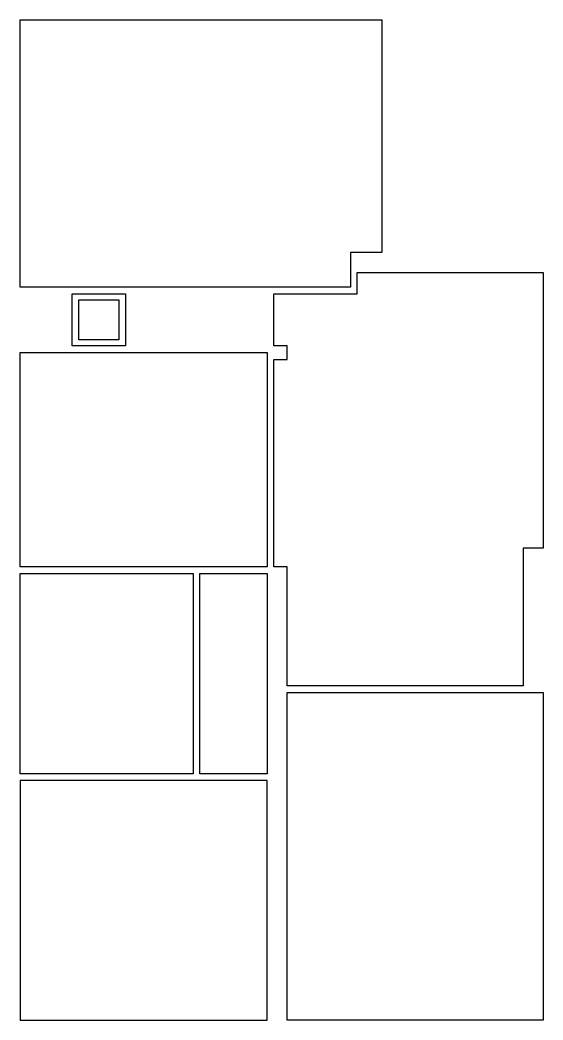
# Model space of a CAD drawing. Header units: metres. Extents: x 137.7 to 145.6, y 109.2 to 124.2.
import ezdxf

# ---------------------------------------------------------------- set-up
doc = ezdxf.new("R2010")
doc.units = ezdxf.units.M
doc.layers.add('AREE LEONARDO', color=5, linetype='Continuous')

msp = doc.modelspace()

# ---------------------------------------------------------------- linework, layer by layer
at = {"layer": 'AREE LEONARDO', "color": 3, "ltscale": 0.01}
for points in [[(137.723, 124.177), (143.141, 124.177), (143.141, 120.694), (142.671, 120.694), (142.671, 120.176), (137.723, 120.176)], [(137.723, 115.884), (140.313, 115.884), (140.313, 112.883), (137.723, 112.883)]]:
    msp.add_lwpolyline(points, close=True, dxfattribs=at)
at = {"layer": 'AREE LEONARDO', "color": 5, "ltscale": 0.01}
for points in [[(141.523, 119.294), (141.523, 120.075), (142.771, 120.075), (142.771, 120.393), (145.552, 120.393), (145.552, 116.265), (145.254, 116.265), (145.254, 114.2), (141.724, 114.2), (141.724, 115.984), (141.523, 115.984), (141.523, 119.093), (141.724, 119.093), (141.724, 119.294)], [(137.723, 119.194), (141.423, 119.194), (141.423, 115.984), (137.723, 115.984)], [(145.552, 109.196), (141.724, 109.196), (141.724, 114.1), (145.552, 114.1)], [(137.723, 109.196), (141.423, 109.196), (141.423, 112.782), (137.723, 112.782)]]:
    msp.add_lwpolyline(points, close=True, dxfattribs=at)
at = {"layer": 'AREE LEONARDO', "color": 6}
msp.add_lwpolyline([(138.504, 120.075), (139.304, 120.075), (139.304, 119.294), (138.504, 119.294)], close=True, dxfattribs=at)
at = {"layer": 'AREE LEONARDO', "color": 1}
msp.add_lwpolyline([(138.604, 119.985), (139.204, 119.985), (139.204, 119.385), (138.604, 119.385)], close=True, dxfattribs=at)
at = {"layer": 'AREE LEONARDO', "color": 6, "ltscale": 0.01}
msp.add_lwpolyline([(141.423, 112.883), (140.413, 112.883), (140.413, 115.884), (141.423, 115.884)], close=True, dxfattribs=at)

doc.saveas('drawing.dxf')
